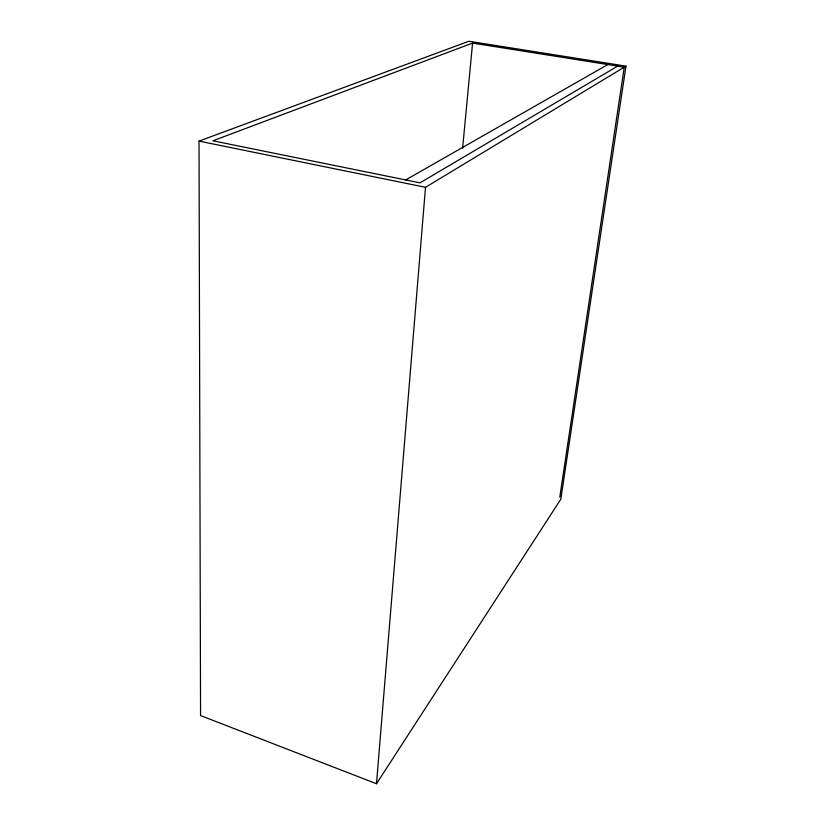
<?xml version="1.0" encoding="UTF-8"?>
<svg xmlns="http://www.w3.org/2000/svg" width="825" height="825" viewBox="0 0 825 825"><rect width="100%" height="100%" fill="white"/><g stroke="black" fill="none" stroke-linecap="round" stroke-linejoin="round"><path stroke-width="1.24" d="M376.489 783.75L425.504 187.306L625.979 66.134L560.794 499.249L376.489 783.75L200.557 715.564L199.021 141.106L468.889 41.25L625.979 66.134M462.619 148.17L472.57 43.086L624.267 67.165L559.814 497.001M617.678 66.124L420.028 182.841L212.902 140.797L472.57 43.086M405.694 179.932L607.839 64.556M199.021 141.106L425.504 187.306"/></g></svg>
